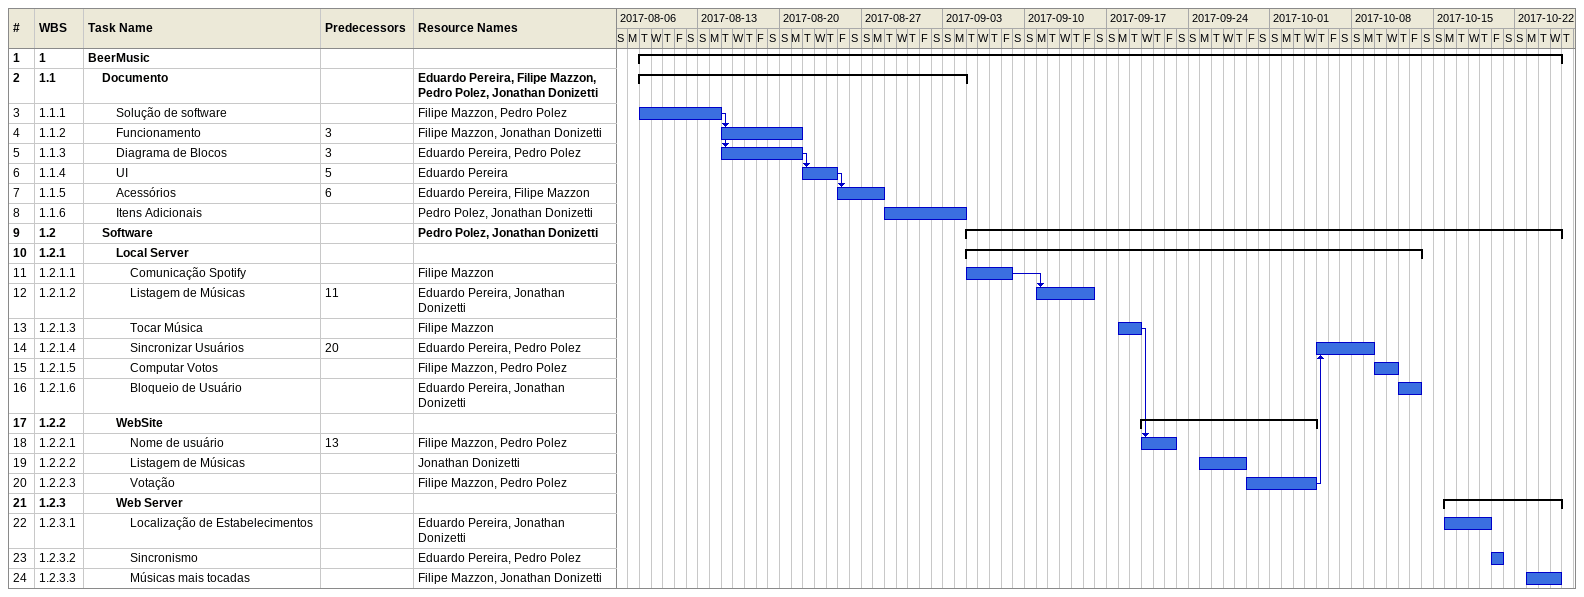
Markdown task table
| ID | WBS | Task | Start | Finish | Predecessors | Resources |
|---|---|---|---|---|---|---|
| 1 | 1 | **BeerMusic** | 2017-08-08 | 2017-10-25 |  |  |
| 2 | 1.1 | **Documento** | 2017-08-08 | 2017-09-04 |  | Eduardo Pereira, Filipe Mazzon, Pedro Polez, Jonathan Donizetti |
| 3 | 1.1.1 | Solução de software | 2017-08-08 | 2017-08-14 |  | Filipe Mazzon, Pedro Polez |
| 4 | 1.1.2 | Funcionamento | 2017-08-15 | 2017-08-21 | 3 | Filipe Mazzon, Jonathan Donizetti |
| 5 | 1.1.3 | Diagrama de Blocos | 2017-08-15 | 2017-08-21 | 3 | Eduardo Pereira, Pedro Polez |
| 6 | 1.1.4 | UI | 2017-08-22 | 2017-08-24 | 5 | Eduardo Pereira |
| 7 | 1.1.5 | Acessórios | 2017-08-25 | 2017-08-28 | 6 | Eduardo Pereira, Filipe Mazzon |
| 8 | 1.1.6 | Itens Adicionais | 2017-08-29 | 2017-09-04 |  | Pedro Polez, Jonathan Donizetti |
| 9 | 1.2 | **Software** | 2017-09-05 | 2017-10-25 |  | Pedro Polez, Jonathan Donizetti |
| 10 | 1.2.1 | **Local Server** | 2017-09-05 | 2017-10-13 |  |  |
| 11 | 1.2.1.1 | Comunicação Spotify | 2017-09-05 | 2017-09-08 |  | Filipe Mazzon |
| 12 | 1.2.1.2 | Listagem de Músicas | 2017-09-11 | 2017-09-15 | 11 | Eduardo Pereira, Jonathan Donizetti |
| 13 | 1.2.1.3 | Tocar Música | 2017-09-18 | 2017-09-19 |  | Filipe Mazzon |
| 14 | 1.2.1.4 | Sincronizar Usuários | 2017-10-05 | 2017-10-09 | 20 | Eduardo Pereira, Pedro Polez |
| 15 | 1.2.1.5 | Computar Votos | 2017-10-10 | 2017-10-11 |  | Filipe Mazzon, Pedro Polez |
| 16 | 1.2.1.6 | Bloqueio de Usuário | 2017-10-12 | 2017-10-13 |  | Eduardo Pereira, Jonathan Donizetti |
| 17 | 1.2.2 | **WebSite** | 2017-09-20 | 2017-10-04 |  |  |
| 18 | 1.2.2.1 | Nome de usuário | 2017-09-20 | 2017-09-22 | 13 | Filipe Mazzon, Pedro Polez |
| 19 | 1.2.2.2 | Listagem de Músicas | 2017-09-25 | 2017-09-28 |  | Jonathan Donizetti |
| 20 | 1.2.2.3 | Votação | 2017-09-29 | 2017-10-04 |  | Filipe Mazzon, Pedro Polez |
| 21 | 1.2.3 | **Web Server** | 2017-10-16 | 2017-10-25 |  |  |
| 22 | 1.2.3.1 | Localização de Estabelecimentos | 2017-10-16 | 2017-10-19 |  | Eduardo Pereira, Jonathan Donizetti |
| 23 | 1.2.3.2 | Sincronismo | 2017-10-20 | 2017-10-20 |  | Eduardo Pereira, Pedro Polez |
| 24 | 1.2.3.3 | Músicas mais tocadas | 2017-10-23 | 2017-10-25 |  | Filipe Mazzon, Jonathan Donizetti |
